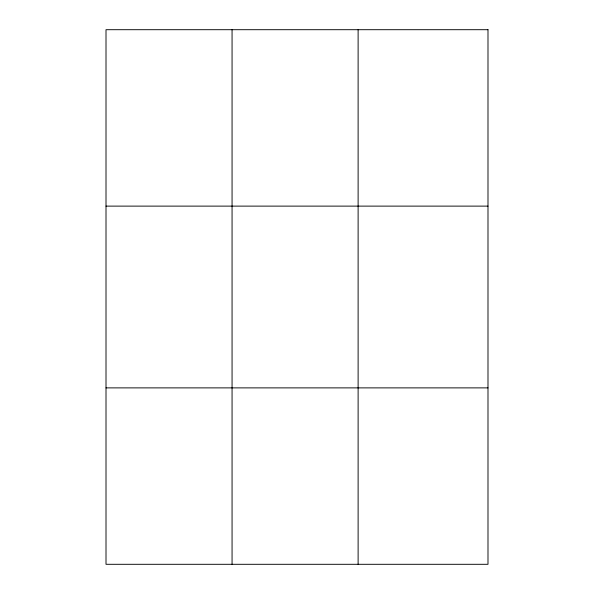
<?xml version="1.0" encoding="UTF-8"?>
<svg xmlns="http://www.w3.org/2000/svg" width="594" height="594" viewBox="0 0 594 594"><rect width="100%" height="100%" fill="white"/><g stroke="black" fill="none" stroke-linecap="round" stroke-linejoin="round"><path stroke-width="0.89" d="M232.061 564.3L232.061 29.7M358.115 564.3L358.115 29.7M106.007 206.118L487.993 206.118M106.007 387.882L487.993 387.882M487.993 29.7L106.007 29.7L106.007 564.3L487.993 564.3L487.993 29.7"/></g></svg>
